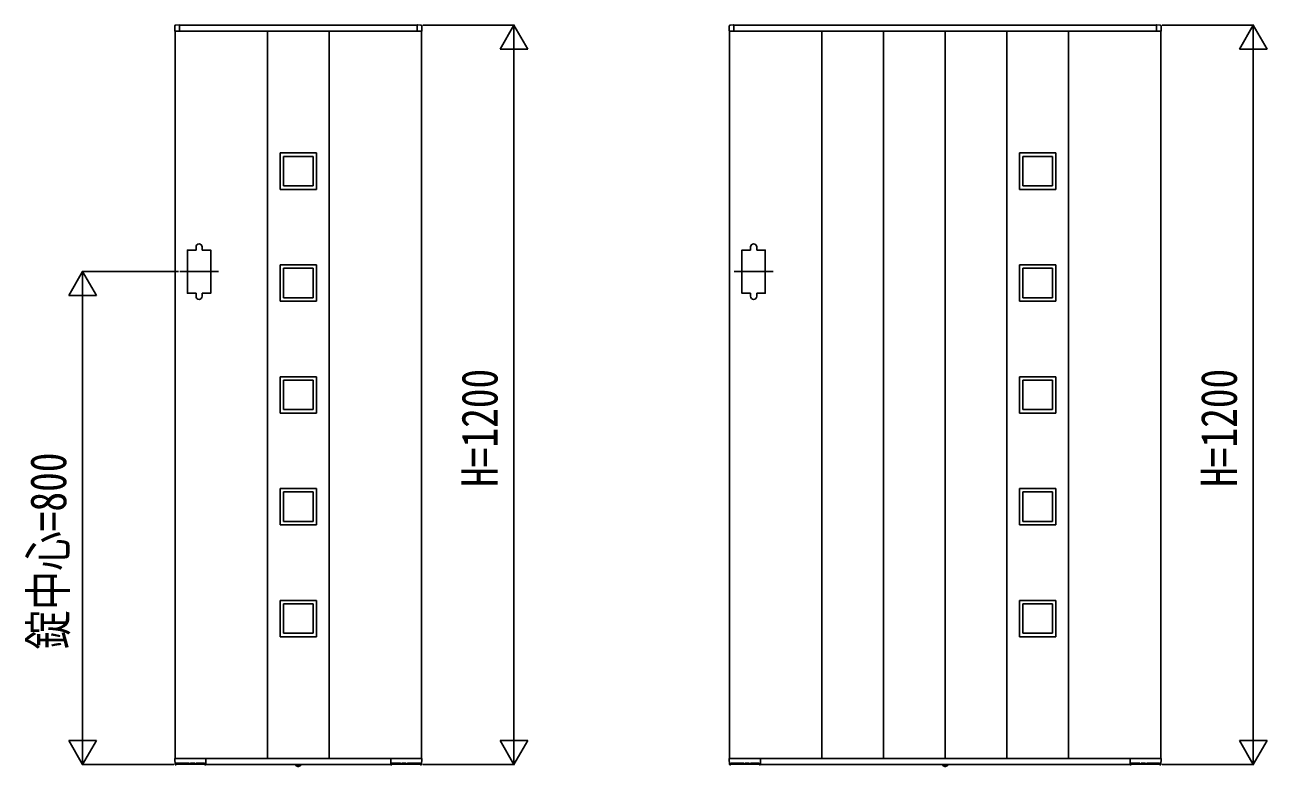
# Model space of a CAD drawing. Units: millimetres, scale not verified. Extents: x -8410 to 8410, y -5940 to 5940.
# Drawn here: x -1554 to 463, y 1846 to 3050 of the extents above; entities that cross this region are included whole.
import ezdxf
from ezdxf.enums import TextEntityAlignment as Align

# ---------------------------------------------------------------- set-up
doc = ezdxf.new("R2010")
doc.units = ezdxf.units.MM
doc.header["$LTSCALE"] = 30
doc.layers.add('0-2_YKK_A1', color=4, linetype='Continuous')
doc.layers.add('0-3_YKK_D', color=6, linetype='Continuous')
doc.styles.add('ＭＳ ゴシック', font='')
doc.styles.get('ＭＳ ゴシック').set_extended_font_data('MS Gothic')

msp = doc.modelspace()

# ---------------------------------------------------------------- linework, layer by layer
at = {"layer": '0-2_YKK_A1'}
for p, q in [((-1310.46, 3048.63), (-1310.46, 3040.5)), ((-1309.05, 3050.13), (-1303.49, 3050.47)), ((-916.96, 3050), (-1302.96, 3050)), ((-1302.96, 3040), (-1302.96, 3050)), ((-1302.96, 3040.3), (-1302.96, 3049.97)), ((-916.96, 3040), (-916.96, 3050)), ((-916.96, 3040.3), (-916.96, 3049.97)), ((-910.87, 3050.13), (-916.43, 3050.47)), ((-909.46, 3048.63), (-909.46, 3040.5)), ((-410.46, 3048.63), (-410.46, 3040.5)), ((-409.05, 3050.13), (-403.49, 3050.47)), ((283.04, 3050), (-402.96, 3050)), ((-402.96, 3040), (-402.96, 3050)), ((-402.96, 3040.3), (-402.96, 3049.97)), ((283.04, 3040), (283.04, 3050)), ((283.04, 3040.3), (283.04, 3049.97)), ((289.13, 3050.13), (283.57, 3050.47)), ((290.54, 3048.63), (290.54, 3040.5)), ((-1309.96, 3040), (-1309.96, 1860)), ((-1309.96, 3040), (-909.96, 3040)), ((-1309.96, 3040), (-1303.26, 3040)), ((-1303.26, 3040), (-1303.26, 3040)), ((-1159.96, 3040), (-1159.96, 1860)), ((-1059.96, 3040), (-1059.96, 1860)), ((-909.96, 3040), (-916.66, 3040)), ((-916.66, 3040), (-916.66, 3040)), ((-909.96, 3040), (-909.96, 1860)), ((-409.96, 3040), (-409.96, 1860)), ((-409.96, 3040), (290.04, 3040)), ((-409.96, 3040), (-403.26, 3040)), ((-403.26, 3040), (-403.26, 3040)), ((-259.96, 3040), (-259.96, 1860)), ((-159.96, 3040), (-159.96, 1860)), ((-59.96, 3040), (-59.96, 1860)), ((40.04, 3040), (40.04, 1860)), ((140.04, 3040), (140.04, 1860)), ((290.04, 3040), (283.34, 3040)), ((283.34, 3040), (283.34, 3040)), ((290.04, 3040), (290.04, 1860)), ((-1139.46, 2842.5), (-1139.46, 2783.5)), ((-1139.46, 2842.5), (-1080.46, 2842.5)), ((-1133.96, 2837), (-1133.96, 2789)), ((-1133.96, 2837), (-1085.96, 2837)), ((-1085.96, 2837), (-1085.96, 2789)), ((-1080.46, 2842.5), (-1080.46, 2783.5)), ((60.54, 2842.5), (60.54, 2783.5)), ((60.54, 2842.5), (119.54, 2842.5)), ((66.04, 2837), (66.04, 2789)), ((66.04, 2837), (114.04, 2837)), ((114.04, 2837), (114.04, 2789)), ((119.54, 2842.5), (119.54, 2783.5)), ((-1139.46, 2783.5), (-1080.46, 2783.5)), ((-1133.96, 2789), (-1085.96, 2789)), ((60.54, 2783.5), (119.54, 2783.5)), ((66.04, 2789), (114.04, 2789)), ((-1275.96, 2685), (-1275.96, 2690)), ((-1265.96, 2685), (-1265.96, 2690)), ((-375.96, 2685), (-375.96, 2690)), ((-365.96, 2685), (-365.96, 2690)), ((-1239.46, 2650), (-1302.46, 2650)), ((-1139.46, 2661), (-1139.46, 2602)), ((-1139.46, 2661), (-1080.46, 2661)), ((-1133.96, 2655.5), (-1133.96, 2607.5)), ((-1133.96, 2655.5), (-1085.96, 2655.5)), ((-1085.96, 2655.5), (-1085.96, 2607.5)), ((-1080.46, 2661), (-1080.46, 2602)), ((-339.46, 2650), (-402.46, 2650)), ((60.54, 2661), (60.54, 2602)), ((60.54, 2661), (119.54, 2661)), ((66.04, 2655.5), (66.04, 2607.5)), ((66.04, 2655.5), (114.04, 2655.5)), ((114.04, 2655.5), (114.04, 2607.5)), ((119.54, 2661), (119.54, 2602)), ((-1275.96, 2615), (-1275.96, 2610)), ((-1265.96, 2615), (-1265.96, 2610)), ((-1139.46, 2602), (-1080.46, 2602)), ((-1133.96, 2607.5), (-1085.96, 2607.5)), ((-375.96, 2615), (-375.96, 2610)), ((-365.96, 2615), (-365.96, 2610)), ((60.54, 2602), (119.54, 2602)), ((66.04, 2607.5), (114.04, 2607.5)), ((-1139.46, 2479.5), (-1139.46, 2420.5)), ((-1139.46, 2479.5), (-1080.46, 2479.5)), ((-1133.96, 2474), (-1133.96, 2426)), ((-1133.96, 2474), (-1085.96, 2474)), ((-1085.96, 2474), (-1085.96, 2426)), ((-1080.46, 2479.5), (-1080.46, 2420.5)), ((60.54, 2479.5), (60.54, 2420.5)), ((60.54, 2479.5), (119.54, 2479.5)), ((66.04, 2474), (66.04, 2426)), ((66.04, 2474), (114.04, 2474)), ((114.04, 2474), (114.04, 2426)), ((119.54, 2479.5), (119.54, 2420.5)), ((-1139.46, 2420.5), (-1080.46, 2420.5)), ((-1133.96, 2426), (-1085.96, 2426)), ((60.54, 2420.5), (119.54, 2420.5)), ((66.04, 2426), (114.04, 2426)), ((-1139.46, 2298), (-1139.46, 2239)), ((-1139.46, 2298), (-1080.46, 2298)), ((-1133.96, 2292.5), (-1133.96, 2244.5)), ((-1133.96, 2292.5), (-1085.96, 2292.5)), ((-1085.96, 2292.5), (-1085.96, 2244.5)), ((-1080.46, 2298), (-1080.46, 2239)), ((60.54, 2298), (60.54, 2239)), ((60.54, 2298), (119.54, 2298)), ((66.04, 2292.5), (66.04, 2244.5)), ((66.04, 2292.5), (114.04, 2292.5)), ((114.04, 2292.5), (114.04, 2244.5)), ((119.54, 2298), (119.54, 2239)), ((-1139.46, 2239), (-1080.46, 2239)), ((-1133.96, 2244.5), (-1085.96, 2244.5)), ((60.54, 2239), (119.54, 2239)), ((66.04, 2244.5), (114.04, 2244.5)), ((-1139.46, 2116.5), (-1139.46, 2057.5)), ((-1139.46, 2116.5), (-1080.46, 2116.5)), ((-1133.96, 2111), (-1133.96, 2063)), ((-1133.96, 2111), (-1085.96, 2111)), ((-1085.96, 2111), (-1085.96, 2063)), ((-1080.46, 2116.5), (-1080.46, 2057.5)), ((60.54, 2116.5), (60.54, 2057.5)), ((60.54, 2116.5), (119.54, 2116.5)), ((66.04, 2111), (66.04, 2063)), ((66.04, 2111), (114.04, 2111)), ((114.04, 2111), (114.04, 2063)), ((119.54, 2116.5), (119.54, 2057.5)), ((-1139.46, 2057.5), (-1080.46, 2057.5)), ((-1133.96, 2063), (-1085.96, 2063)), ((60.54, 2057.5), (119.54, 2057.5)), ((66.04, 2063), (114.04, 2063)), ((-1309.85, 1849.97), (-1310.43, 1859.47)), ((-1309.96, 1860), (-909.96, 1860)), ((-1260.26, 1860), (-1309.93, 1860)), ((-1259.96, 1860), (-1259.96, 1850)), ((-1259.96, 1859.7), (-1259.96, 1850.02)), ((-959.96, 1860), (-959.96, 1850)), ((-959.96, 1859.7), (-959.96, 1850.02)), ((-959.66, 1860), (-909.99, 1860)), ((-910.07, 1849.97), (-909.49, 1859.47)), ((-409.85, 1849.97), (-410.43, 1859.47)), ((-409.96, 1860), (290.04, 1860)), ((-360.26, 1860), (-409.93, 1860)), ((-359.96, 1860), (-359.96, 1850)), ((-359.96, 1859.7), (-359.96, 1850.02)), ((240.04, 1860), (240.04, 1850)), ((240.04, 1859.7), (240.04, 1850.02)), ((240.34, 1860), (290.01, 1860)), ((289.93, 1849.97), (290.51, 1859.47)), ((-1308.6, 1849.5), (-1309.35, 1849.5)), ((-1308.1, 1849.99), (-1308.07, 1851.81)), ((-1308.09, 1850.5), (-1261.79, 1850.5)), ((-1287.17, 1852.1), (-1307.75, 1852.1)), ((-1286.85, 1851.81), (-1286.84, 1850.99)), ((-1285.12, 1850.99), (-1285.1, 1851.81)), ((-1278.13, 1852.1), (-1284.79, 1852.1)), ((-1277.82, 1851.81), (-1277.8, 1850.99)), ((-1276.08, 1850.99), (-1276.07, 1851.81)), ((-1262.13, 1852.1), (-1275.75, 1852.1)), ((-1265.86, 1852.1), (-1265.84, 1850.99)), ((-1261.82, 1851.81), (-1261.79, 1850.01)), ((-1260.46, 1849.52), (-1261.29, 1849.52)), ((-959.96, 1850), (-1259.96, 1850)), ((-1113.87, 1849.5), (-1113.78, 1850)), ((-1113.87, 1849.5), (-1113.7, 1848.53)), ((-1113.87, 1849.5), (-1106.05, 1849.5)), ((-1113.78, 1850), (-1106.14, 1850)), ((-1109.96, 1845.8), (-1109.96, 1850)), ((-1106.05, 1849.5), (-1106.22, 1848.53)), ((-1106.05, 1849.5), (-1106.14, 1850)), ((-959.46, 1849.52), (-958.63, 1849.52)), ((-958.1, 1851.81), (-958.13, 1850.01)), ((-911.83, 1850.5), (-958.13, 1850.5)), ((-957.79, 1852.1), (-944.17, 1852.1)), ((-954.06, 1852.1), (-954.08, 1850.99)), ((-943.84, 1850.99), (-943.85, 1851.81)), ((-942.1, 1851.81), (-942.12, 1850.99)), ((-941.79, 1852.1), (-935.13, 1852.1)), ((-934.8, 1850.99), (-934.82, 1851.81)), ((-933.07, 1851.81), (-933.08, 1850.99)), ((-932.75, 1852.1), (-912.17, 1852.1)), ((-911.82, 1849.99), (-911.85, 1851.81)), ((-911.32, 1849.5), (-910.57, 1849.5)), ((-408.6, 1849.5), (-409.35, 1849.5)), ((-408.1, 1849.99), (-408.07, 1851.81)), ((-408.09, 1850.5), (-361.79, 1850.5)), ((-387.17, 1852.1), (-407.75, 1852.1)), ((-386.85, 1851.81), (-386.84, 1850.99)), ((-385.12, 1850.99), (-385.1, 1851.81)), ((-378.13, 1852.1), (-384.79, 1852.1)), ((-377.82, 1851.81), (-377.8, 1850.99)), ((-376.08, 1850.99), (-376.07, 1851.81)), ((-362.13, 1852.1), (-375.75, 1852.1)), ((-365.86, 1852.1), (-365.84, 1850.99)), ((-361.82, 1851.81), (-361.79, 1850.01)), ((-360.46, 1849.52), (-361.29, 1849.52)), ((240.04, 1850), (-359.96, 1850)), ((-63.87, 1849.5), (-63.78, 1850)), ((-63.87, 1849.5), (-63.7, 1848.53)), ((-63.87, 1849.5), (-56.05, 1849.5)), ((-63.78, 1850), (-56.14, 1850)), ((-59.96, 1845.8), (-59.96, 1850)), ((-56.05, 1849.5), (-56.22, 1848.53)), ((-56.05, 1849.5), (-56.14, 1850)), ((240.54, 1849.52), (241.37, 1849.52)), ((241.9, 1851.81), (241.87, 1850.01)), ((288.17, 1850.5), (241.87, 1850.5)), ((242.21, 1852.1), (255.83, 1852.1)), ((245.94, 1852.1), (245.92, 1850.99)), ((256.16, 1850.99), (256.15, 1851.81)), ((257.9, 1851.81), (257.88, 1850.99)), ((258.21, 1852.1), (264.87, 1852.1)), ((265.2, 1850.99), (265.18, 1851.81)), ((266.93, 1851.81), (266.92, 1850.99)), ((267.25, 1852.1), (287.83, 1852.1)), ((288.18, 1849.99), (288.15, 1851.81)), ((288.68, 1849.5), (289.43, 1849.5))]:
    msp.add_line(p, q, dxfattribs=at)
for points in [[(-1275.96, 2685), (-1289.96, 2685), (-1289.96, 2615), (-1275.96, 2615)], [(-1265.96, 2615), (-1251.96, 2615), (-1251.96, 2685), (-1265.96, 2685)], [(-375.96, 2685), (-389.96, 2685), (-389.96, 2615), (-375.96, 2615)], [(-365.96, 2615), (-351.96, 2615), (-351.96, 2685), (-365.96, 2685)], [(-1307.75, 1852.1), (-1307.89, 1852.07), (-1307.97, 1852.02), (-1308.01, 1851.97), (-1308.04, 1851.91), (-1308.06, 1851.86), (-1308.07, 1851.81)], [(-1286.85, 1851.81), (-1286.86, 1851.85), (-1286.87, 1851.9), (-1286.89, 1851.95), (-1286.92, 1851.99), (-1286.97, 1852.04), (-1287.05, 1852.08), (-1287.17, 1852.1)], [(-1284.79, 1852.1), (-1284.92, 1852.07), (-1285, 1852.02), (-1285.05, 1851.97), (-1285.08, 1851.91), (-1285.09, 1851.86), (-1285.1, 1851.81)], [(-1277.82, 1851.81), (-1277.82, 1851.85), (-1277.83, 1851.9), (-1277.86, 1851.95), (-1277.89, 1851.99), (-1277.94, 1852.04), (-1278.01, 1852.08), (-1278.13, 1852.1)], [(-1275.75, 1852.1), (-1275.89, 1852.07), (-1275.97, 1852.02), (-1276.01, 1851.97), (-1276.04, 1851.91), (-1276.06, 1851.86), (-1276.07, 1851.81)], [(-1261.82, 1851.81), (-1261.82, 1851.85), (-1261.83, 1851.9), (-1261.86, 1851.95), (-1261.89, 1851.99), (-1261.94, 1852.04), (-1262.01, 1852.08), (-1262.13, 1852.1)], [(-1112.26, 1847.42), (-1111.11, 1849.74), (-1109.96, 1850.35)], [(-1107.66, 1847.42), (-1108.82, 1849.74), (-1109.96, 1850.35)], [(-958.1, 1851.81), (-958.1, 1851.85), (-958.09, 1851.9), (-958.06, 1851.95), (-958.03, 1851.99), (-957.98, 1852.04), (-957.91, 1852.08), (-957.79, 1852.1)], [(-944.17, 1852.1), (-944.03, 1852.07), (-943.96, 1852.02), (-943.91, 1851.97), (-943.88, 1851.91), (-943.86, 1851.86), (-943.85, 1851.81)], [(-942.1, 1851.81), (-942.1, 1851.85), (-942.09, 1851.9), (-942.06, 1851.95), (-942.03, 1851.99), (-941.98, 1852.04), (-941.91, 1852.08), (-941.79, 1852.1)], [(-935.13, 1852.1), (-935, 1852.07), (-934.92, 1852.02), (-934.87, 1851.97), (-934.84, 1851.91), (-934.83, 1851.86), (-934.82, 1851.81)], [(-933.07, 1851.81), (-933.06, 1851.85), (-933.05, 1851.9), (-933.03, 1851.95), (-933, 1851.99), (-932.95, 1852.04), (-932.87, 1852.08), (-932.75, 1852.1)], [(-912.17, 1852.1), (-912.03, 1852.07), (-911.96, 1852.02), (-911.91, 1851.97), (-911.88, 1851.91), (-911.86, 1851.86), (-911.85, 1851.81)], [(-407.75, 1852.1), (-407.89, 1852.07), (-407.97, 1852.02), (-408.01, 1851.97), (-408.04, 1851.91), (-408.06, 1851.86), (-408.07, 1851.81)], [(-386.85, 1851.81), (-386.86, 1851.85), (-386.87, 1851.9), (-386.89, 1851.95), (-386.92, 1851.99), (-386.97, 1852.04), (-387.05, 1852.08), (-387.17, 1852.1)], [(-384.79, 1852.1), (-384.92, 1852.07), (-385, 1852.02), (-385.05, 1851.97), (-385.08, 1851.91), (-385.09, 1851.86), (-385.1, 1851.81)], [(-377.82, 1851.81), (-377.82, 1851.85), (-377.83, 1851.9), (-377.86, 1851.95), (-377.89, 1851.99), (-377.94, 1852.04), (-378.01, 1852.08), (-378.13, 1852.1)], [(-375.75, 1852.1), (-375.89, 1852.07), (-375.97, 1852.02), (-376.01, 1851.97), (-376.04, 1851.91), (-376.06, 1851.86), (-376.07, 1851.81)], [(-361.82, 1851.81), (-361.82, 1851.85), (-361.83, 1851.9), (-361.86, 1851.95), (-361.89, 1851.99), (-361.94, 1852.04), (-362.01, 1852.08), (-362.13, 1852.1)], [(-62.26, 1847.42), (-61.11, 1849.74), (-59.96, 1850.35)], [(-57.66, 1847.42), (-58.82, 1849.74), (-59.96, 1850.35)], [(241.9, 1851.81), (241.9, 1851.85), (241.91, 1851.9), (241.94, 1851.95), (241.97, 1851.99), (242.02, 1852.04), (242.09, 1852.08), (242.21, 1852.1)], [(255.83, 1852.1), (255.97, 1852.07), (256.04, 1852.02), (256.09, 1851.97), (256.12, 1851.91), (256.14, 1851.86), (256.15, 1851.81)], [(257.9, 1851.81), (257.9, 1851.85), (257.91, 1851.9), (257.94, 1851.95), (257.97, 1851.99), (258.02, 1852.04), (258.09, 1852.08), (258.21, 1852.1)], [(264.87, 1852.1), (265, 1852.07), (265.08, 1852.02), (265.13, 1851.97), (265.16, 1851.91), (265.17, 1851.86), (265.18, 1851.81)], [(266.93, 1851.81), (266.94, 1851.85), (266.95, 1851.9), (266.97, 1851.95), (267, 1851.99), (267.05, 1852.04), (267.13, 1852.08), (267.25, 1852.1)], [(287.83, 1852.1), (287.97, 1852.07), (288.04, 1852.02), (288.09, 1851.97), (288.12, 1851.91), (288.14, 1851.86), (288.15, 1851.81)]]:
    msp.add_lwpolyline(points, dxfattribs=at)
for centre, radius, start, end in [((-1308.96, 3048.63), 1.5, 93.5, 180), ((-1303.46, 3049.97), 0.5, 0, 93.5), ((-916.46, 3049.97), 0.5, 86.5, 180), ((-910.96, 3048.63), 1.5, 0, 86.5), ((-408.96, 3048.63), 1.5, 93.5, 180), ((-403.46, 3049.97), 0.5, 0, 93.5), ((283.54, 3049.97), 0.5, 86.5, 180), ((289.04, 3048.63), 1.5, 0, 86.5), ((-1309.96, 3040.5), 0.5, 180, 270), ((-1303.26, 3040.3), 0.3, 270, 0), ((-916.66, 3040.3), 0.3, 180, 270), ((-909.96, 3040.5), 0.5, 270, 0), ((-409.96, 3040.5), 0.5, 180, 270), ((-403.26, 3040.3), 0.3, 270, 0), ((283.34, 3040.3), 0.3, 180, 270), ((290.04, 3040.5), 0.5, 270, 0), ((-1270.96, 2690), 5, 0, 180), ((-370.96, 2690), 5, 0, 180), ((-1270.96, 2610), 5, 180, 0), ((-370.96, 2610), 5, 180, 0), ((-1309.93, 1859.5), 0.5, 90, 183.5), ((-1260.26, 1859.7), 0.3, 0, 90), ((-959.66, 1859.7), 0.3, 90, 180), ((-909.99, 1859.5), 0.5, 356.5, 90), ((-409.93, 1859.5), 0.5, 90, 183.5), ((-360.26, 1859.7), 0.3, 0, 90), ((240.34, 1859.7), 0.3, 90, 180), ((290.01, 1859.5), 0.5, 356.5, 90), ((-1309.35, 1850), 0.5, 183.5, 269.21081), ((-1308.6, 1850), 0.5, 269.18971, 359), ((-1286.34, 1851), 0.5, 181, 270), ((-1285.62, 1851), 0.5, 270, 359), ((-1277.3, 1851), 0.5, 181, 270), ((-1276.58, 1851), 0.5, 270, 359), ((-1265.34, 1851), 0.5, 181, 270), ((-1261.29, 1850.02), 0.5, 181.0014, 270.00152), ((-1260.46, 1850.02), 0.5, 270, 0), ((-1112.81, 1848.68), 0.9, 190, 239.36409), ((-1109.96, 1853.5), 6.5, 239.36409, 300.63591), ((-1107.11, 1848.68), 0.9, 300.63591, 350), ((-959.46, 1850.02), 0.5, 180, 270), ((-958.63, 1850.02), 0.5, 269.99848, 358.9986), ((-954.58, 1851), 0.5, 270, 359), ((-943.34, 1851), 0.5, 181, 270), ((-942.62, 1851), 0.5, 270, 359), ((-934.3, 1851), 0.5, 181, 270), ((-933.58, 1851), 0.5, 270, 359), ((-911.32, 1850), 0.5, 181, 270.81029), ((-910.57, 1850), 0.5, 270.78919, 356.5), ((-409.35, 1850), 0.5, 183.5, 269.21081), ((-408.6, 1850), 0.5, 269.18971, 359), ((-386.34, 1851), 0.5, 181, 270), ((-385.62, 1851), 0.5, 270, 359), ((-377.3, 1851), 0.5, 181, 270), ((-376.58, 1851), 0.5, 270, 359), ((-365.34, 1851), 0.5, 181, 270), ((-361.29, 1850.02), 0.5, 181.0014, 270.00152), ((-360.46, 1850.02), 0.5, 270, 0), ((-62.81, 1848.68), 0.9, 190, 239.36409), ((-59.96, 1853.5), 6.5, 239.36409, 300.63591), ((-57.11, 1848.68), 0.9, 300.63591, 350), ((240.54, 1850.02), 0.5, 180, 270), ((241.37, 1850.02), 0.5, 269.99848, 358.9986), ((245.42, 1851), 0.5, 270, 359), ((256.66, 1851), 0.5, 181, 270), ((257.38, 1851), 0.5, 270, 359), ((265.7, 1851), 0.5, 181, 270), ((266.42, 1851), 0.5, 270, 359), ((288.68, 1850), 0.5, 181, 270.81029), ((289.43, 1850), 0.5, 270.78919, 356.5)]:
    msp.add_arc(centre, radius, start, end, dxfattribs=at)
at = {"layer": '0-3_YKK_D'}
for p, q in [((-907.96, 3050), (-758.96, 3050)), ((-759.96, 3050), (-782.46, 3011.03)), ((-759.96, 3050), (-737.46, 3011.03)), ((-759.96, 3050), (-759.96, 2972.06)), ((292.04, 3050), (441.04, 3050)), ((440.04, 3050), (417.54, 3011.03)), ((440.04, 3050), (462.54, 3011.03)), ((440.04, 3050), (440.04, 2972.06)), ((-782.46, 3011.03), (-737.46, 3011.03)), ((-759.96, 3005), (-759.96, 1895)), ((417.54, 3011.03), (462.54, 3011.03)), ((440.04, 3005), (440.04, 1895)), ((-1459.96, 2650), (-1482.46, 2611.03)), ((-1304.46, 2650), (-1460.96, 2650)), ((-1459.96, 2650), (-1437.46, 2611.03)), ((-1459.96, 2650), (-1459.96, 2572.06)), ((-1482.46, 2611.03), (-1437.46, 2611.03)), ((-1459.96, 2605), (-1459.96, 1895)), ((-1459.96, 1850), (-1459.96, 1927.94)), ((-759.96, 1850), (-759.96, 1927.94)), ((440.04, 1850), (440.04, 1927.94)), ((-1459.96, 1850), (-1482.46, 1888.97)), ((-1437.46, 1888.97), (-1482.46, 1888.97)), ((-1459.96, 1850), (-1437.46, 1888.97)), ((-759.96, 1850), (-782.46, 1888.97)), ((-737.46, 1888.97), (-782.46, 1888.97)), ((-759.96, 1850), (-737.46, 1888.97)), ((440.04, 1850), (417.54, 1888.97)), ((462.54, 1888.97), (417.54, 1888.97)), ((440.04, 1850), (462.54, 1888.97)), ((-1311.96, 1850), (-1460.96, 1850)), ((-907.96, 1850), (-758.96, 1850)), ((292.04, 1850), (441.04, 1850))]:
    msp.add_line(p, q, dxfattribs=at)

# ---------------------------------------------------------------- texts
at = {"layer": '0-3_YKK_D', "style": 'ＭＳ ゴシック', "width": 0.8}
for s, p in [('H=1200', (-768.96, 2300.67)), ('H=1200', (431.04, 2300.67)), ('錠中心=800', (-1468.96, 2036.67))]:
    msp.add_text(s, height=58.65, rotation=90, dxfattribs=at).set_placement(p, align=Align.BOTTOM_LEFT)

doc.saveas('drawing.dxf')
